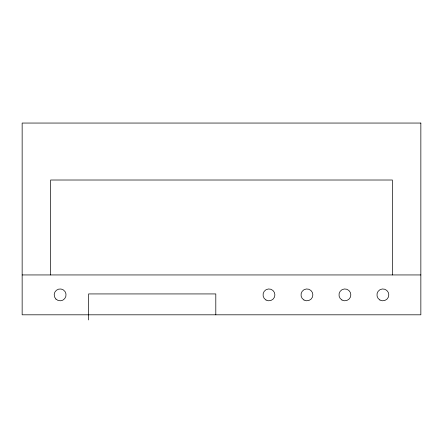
<?xml version="1.0" encoding="UTF-8"?>
<svg xmlns="http://www.w3.org/2000/svg" width="443" height="443" viewBox="0 0 443 443"><rect width="100%" height="100%" fill="white"/><g stroke="black" fill="none" stroke-linecap="round" stroke-linejoin="round"><path stroke-width="0.66" d="M22.15 274.942L420.85 274.942M392.371 274.942L392.371 180.013L50.629 180.013L50.629 274.942M215.802 314.812L215.802 293.93L88.6 293.93L88.6 319.946M420.85 123.054L22.15 123.054L22.15 314.812L420.85 314.812L420.85 123.054M379.911 300.016A5.931 5.931 0 0 0 388.81 294.877A5.931 5.931 0 0 0 379.911 289.739A5.931 5.931 0 0 0 379.911 300.016M55.929 299.075A5.931 5.931 0 0 0 65.852 296.411A5.931 5.931 0 0 0 58.587 289.146A5.931 5.931 0 0 0 55.929 299.075M303.97 300.016A5.931 5.931 0 0 0 312.869 294.877A5.931 5.931 0 0 0 303.97 289.739A5.931 5.931 0 0 0 303.97 300.016M265.999 300.016A5.931 5.931 0 0 0 274.898 294.877A5.931 5.931 0 0 0 265.999 289.739A5.931 5.931 0 0 0 265.999 300.016M341.941 300.016A5.931 5.931 0 0 0 350.839 294.877A5.931 5.931 0 0 0 341.941 289.739A5.931 5.931 0 0 0 341.941 300.016"/></g></svg>
